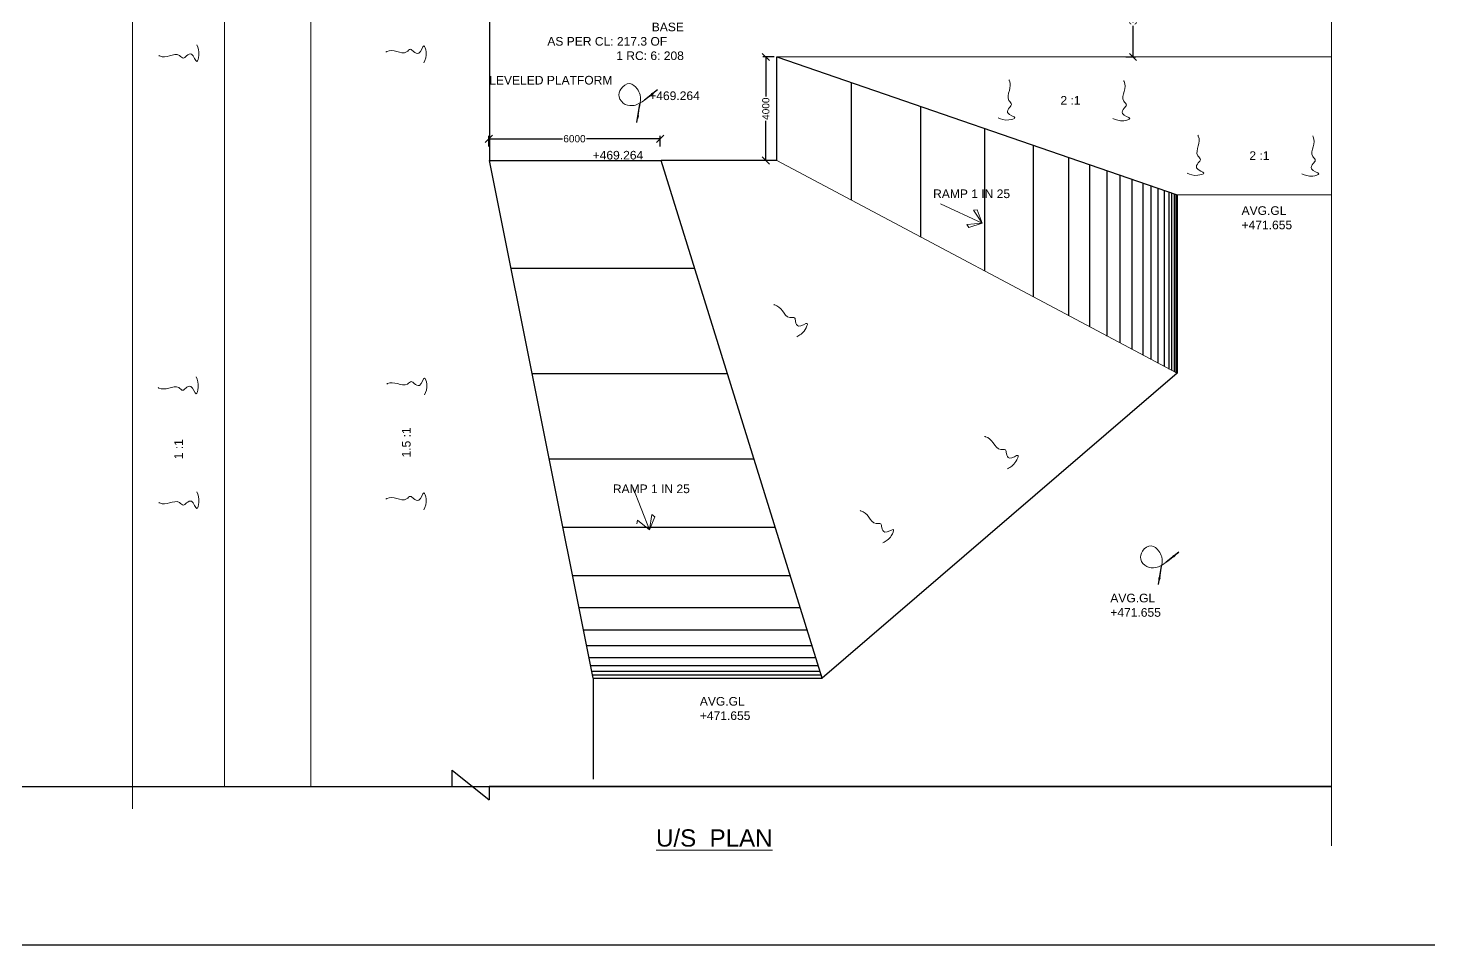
# Model space of a CAD drawing. Extents: x -793889 to 280349, y -1411811 to 21515.
# Drawn here: x -413154 to -364414, y -486170 to -454289 of the extents above; entities that cross this region are included whole.
import ezdxf

# ---------------------------------------------------------------- set-up
doc = ezdxf.new("R2010")
doc.units = 0
doc.header["$LTSCALE"] = 800
doc.header["$MEASUREMENT"] = 0
doc.layers.get('0').update_dxf_attribs({"linetype": 'CONTINUOUS'})
doc.layers.get('Defpoints').update_dxf_attribs({"linetype": 'CONTINUOUS'})
doc.layers.add('HAT', color=8, linetype='CONTINUOUS')
doc.layers.add('PLAN', color=10, linetype='CONTINUOUS')
doc.styles.add('ROMANS', font='swiss.ttf')
doc.styles.get("Standard").update_dxf_attribs({"font": 'swiss.ttf'})
doc.dimstyles.new('Aqueduct', dxfattribs={"dimscale": 0, "dimtxt": 250, "dimasz": 250, "dimexe": 100, "dimexo": 100, "dimgap": 50, "dimtad": 0, "dimdec": 0, "dimdsep": 46, "dimtxsty": 'ROMANS', "dimblk": 'OBLIQUE', "dimcen": 2.5, "dimclrd": 8, "dimclre": 8, "dimclrt": 7, "dimadec": 0, "dimazin": 0, "dimtfac": 1, "dimtdec": 0, "dimtmove": 2, "dimatfit": 3, "dimfxl": 100, "dimtolj": 1, "dimtzin": 0, "dimarcsym": 0})

# ---------------------------------------------------------------- blocks, each defined once
blk = doc.blocks.new('_OBLIQUE')
at = {"color": 0, "linetype": 'ByBlock'}
blk.add_line((-0.5, -0.5), (0.5, 0.5), dxfattribs=at)
blk = doc.blocks.new('*D239')
at = {"color": 8, "lineweight": -2, "ltscale": 0.25, "transparency": 16777216}
for p, q in [((-374964, -452294), (-374609, -452294)), ((-374709, -452294), (-374709, -453372)), ((-374709, -455294), (-374709, -454216)), ((-374964, -455294), (-374609, -455294))]:
    blk.add_line(p, q, dxfattribs=at)
at = {"layer": 'Defpoints', "color": 0, "ltscale": 0.25, "transparency": 16777216}
for p in [(-375064, -452294), (-375064, -455294), (-374709, -455294)]:
    blk.add_point(p, dxfattribs=at)
at = {"color": 8, "lineweight": -2, "ltscale": 0.25, "transparency": 16777216, "xscale": 250, "yscale": 250, "zscale": 250}
for p, rotation in [((-374709, -452294), 90), ((-374709, -455294), 270)]:
    blk.add_blockref('_OBLIQUE', p, dxfattribs=dict(at, rotation=rotation))
at = {"color": 7, "ltscale": 0.25, "transparency": 16777216, "insert": (-374709, -453794), "char_height": 250, "attachment_point": 5, "rotation": 90, "style": 'ROMANS'}
blk.add_mtext('\\A1;3000', dxfattribs=at)
blk = doc.blocks.new('*D257')
at = {"color": 8, "lineweight": -2, "ltscale": 0.25, "transparency": 16777216}
for p, q in [((-387197, -455294), (-387585, -455294)), ((-387485, -455294), (-387485, -456673)), ((-387485, -458894), (-387485, -457515)), ((-387197, -458894), (-387585, -458894))]:
    blk.add_line(p, q, dxfattribs=at)
at = {"layer": 'Defpoints', "color": 0, "ltscale": 0.25, "transparency": 16777216}
for p in [(-387097, -455294), (-387485, -458894), (-387097, -458894)]:
    blk.add_point(p, dxfattribs=at)
at = {"color": 8, "lineweight": -2, "ltscale": 0.25, "transparency": 16777216, "xscale": 250, "yscale": 250, "zscale": 250}
for p, rotation in [((-387485, -455294), 90), ((-387485, -458894), 270)]:
    blk.add_blockref('_OBLIQUE', p, dxfattribs=dict(at, rotation=rotation))
at = {"color": 7, "ltscale": 0.25, "transparency": 16777216, "insert": (-387485, -457094), "char_height": 250, "attachment_point": 5, "rotation": 90, "style": 'ROMANS'}
blk.add_mtext('\\A1;4000', dxfattribs=at)
blk = doc.blocks.new('*D258')
at = {"color": 8, "lineweight": -2, "ltscale": 0.25, "transparency": 16777216}
for p, q in [((-397124, -458405), (-397124, -458039)), ((-397124, -458139), (-394562, -458139)), ((-391161, -458139), (-393723, -458139)), ((-391161, -458405), (-391161, -458039))]:
    blk.add_line(p, q, dxfattribs=at)
at = {"layer": 'Defpoints', "color": 0, "ltscale": 0.25, "transparency": 16777216}
for p in [(-391161, -458139), (-397124, -458505), (-391161, -458505)]:
    blk.add_point(p, dxfattribs=at)
at = {"color": 8, "lineweight": -2, "ltscale": 0.25, "transparency": 16777216, "xscale": 250, "yscale": 250, "zscale": 250, "rotation": 180}
blk.add_blockref('_OBLIQUE', (-397124, -458139), dxfattribs=at)
at = {"color": 8, "lineweight": -2, "ltscale": 0.25, "transparency": 16777216, "xscale": 250, "yscale": 250, "zscale": 250}
blk.add_blockref('_OBLIQUE', (-391161, -458139), dxfattribs=at)
at = {"color": 7, "ltscale": 0.25, "transparency": 16777216, "insert": (-394143, -458139), "char_height": 250, "attachment_point": 5, "style": 'ROMANS'}
blk.add_mtext('\\A1;6000', dxfattribs=at)

msp = doc.modelspace()

# ---------------------------------------------------------------- linework, layer by layer
at = {"ltscale": 0.25}
for p, q in [((-397095.39827, -449144.07047), (-397095.39827, -458894.07047)), ((-387096.98405, -455294.07047), (-373175.27818, -460094.07047)), ((-387096.98405, -458894.07047), (-387096.98405, -455294.07047)), ((-384504.95999, -460271.84545), (-384504.95999, -456187.76235)), ((-382089.06671, -461555.99917), (-382089.06671, -457020.72692)), ((-379870.14659, -462735.45296), (-379870.14659, -457785.77803)), ((-378175.32159, -463636.32712), (-378175.32159, -458370.12884)), ((-397095.39827, -458894.07047), (-391131.98405, -458894.07047)), ((-393495.39827, -476894.07047), (-397095.39827, -458894.07047)), ((-385529.88771, -476894.07047), (-391131.98405, -458894.07047)), ((-387096.98405, -458894.07047), (-391131.98405, -458894.07047)), ((-376944.80332, -464290.40179), (-376944.80332, -458794.39349)), ((-376210.6151, -464680.65518), (-376210.6151, -459047.53082)), ((-375612.28695, -464998.69294), (-375612.28695, -459253.82559)), ((-375159.95236, -465239.12871), (-375159.95236, -459409.78392)), ((-374737.53334, -465463.66303), (-374737.53334, -459555.42781)), ((-374358.10389, -465665.3465), (-374358.10389, -459686.24951)), ((-374078.43262, -465814.0041), (-374078.43262, -459782.67607)), ((-373838.18956, -465941.70387), (-373838.18956, -459865.50835)), ((-373620.62029, -466057.35152), (-373620.62029, -459940.52304)), ((-373456.74332, -466144.45935), (-373456.74332, -459997.02542)), ((-373358.34616, -466196.76178), (-373358.34616, -460030.95132)), ((-373270.9625, -466243.21004), (-373270.9625, -460061.07992)), ((-373211.37848, -466274.88157), (-373211.37848, -460081.62362)), ((-373175.27818, -460094.07047), (-373175.27818, -466294.07047)), ((-396346.06818, -462640.72095), (-389965.92311, -462640.72095)), ((-395614.57434, -466298.19014), (-388827.61785, -466298.19014)), ((-373175.27818, -466294.07047), (-385529.88771, -476894.07047)), ((-395021.16655, -469265.22907), (-387904.19352, -469265.22907)), ((-394546.43577, -471638.883), (-387165.44696, -471638.883)), ((-394210.16665, -473320.22857), (-386642.16586, -473320.22857)), ((-393986.15984, -474440.26264), (-386293.58037, -474440.26264)), ((-393831.66246, -475212.74955), (-386053.16114, -475212.74955)), ((-393722.04098, -475760.85692), (-385882.57502, -475760.85692)), ((-393638.49696, -476178.57702), (-385752.569, -476178.57702)), ((-393582.96012, -476456.26125), (-385666.14602, -476456.26125)), ((-393545.2927, -476644.59837), (-385607.53031, -476644.59837)), ((-393518.24985, -476779.81258), (-385565.44792, -476779.81258)), ((-393495.39827, -476894.07047), (-385529.88771, -476894.07047)), ((-393495.39827, -476894.07047), (-393495.39827, -480400.43609)), ((-398395.49389, -480656.43609), (-398395.49389, -480092.55753)), ((-398395.49389, -480092.55753), (-397109.44512, -481118.25331)), ((-425902.7134, -480656.43609), (-367802.40838, -480656.43609)), ((-367802.40838, -480656.43609), (-397109.44512, -480656.43609)), ((-367802.40838, -480656.43609), (-397109.44512, -480656.43609)), ((-397109.44512, -480656.43609), (-397109.44512, -481118.25331))]:
    msp.add_line(p, q, dxfattribs=at)
msp.add_lwpolyline([(-459428.76993, -486169.68031), (-339428.76993, -486169.68031), (-339428.76993, -386169.68031), (-459428.76993, -386169.68031)], close=True, dxfattribs=at)
at = {"layer": 'HAT', "lineweight": 13, "ltscale": 0.25}
for p, q in [((-406318.89827, -480656.43609), (-406318.89827, -442869.07047)), ((-403318.89827, -480656.43609), (-403318.89827, -442869.07047))]:
    msp.add_line(p, q, dxfattribs=at)
at = {"layer": 'HAT', "color": 4, "lineweight": 13, "ltscale": 0.25}
for p, q in [((-367802.40838, -455294.07047), (-387096.98405, -455294.07047)), ((-373175.27818, -466294.07047), (-387096.98405, -458894.07047)), ((-367802.40838, -460094.07047), (-373175.27818, -460094.07047))]:
    msp.add_line(p, q, dxfattribs=at)
at = {"layer": 'HAT', "color": 1, "lineweight": 13, "ltscale": 0.25}
for p, q in [((-381403.82706, -460396.41244), (-379954.25636, -461071.73723)), ((-379954.25636, -461071.73723), (-380494.11287, -461120.92034)), ((-380419.74715, -461229.59544), (-379954.25636, -461071.73723)), ((-380263.90632, -460626.78675), (-380132.86411, -460613.80694)), ((-379954.25636, -461071.73723), (-380263.90632, -460626.78675)), ((-380263.90632, -460626.78675), (-380263.90632, -460626.78675)), ((-380132.86411, -460613.80694), (-379954.25636, -461071.73723)), ((-380494.11287, -461120.92034), (-380494.11287, -461120.92034)), ((-380494.11287, -461120.92034), (-380419.74715, -461229.59544)), ((-392113.73692, -470248.40115), (-391527.90705, -471736.3938)), ((-391527.90705, -471736.3938), (-391445.95145, -471200.53253)), ((-391342.0049, -471281.37591), (-391527.90705, -471736.3938)), ((-391445.95145, -471200.53253), (-391445.95145, -471200.53253)), ((-391445.95145, -471200.53253), (-391342.0049, -471281.37591)), ((-391953.18242, -471400.2318), (-391974.11534, -471530.24084)), ((-391527.90705, -471736.3938), (-391953.18242, -471400.2318)), ((-391953.18242, -471400.2318), (-391953.18242, -471400.2318))]:
    msp.add_line(p, q, dxfattribs=at)
at = {"layer": 'HAT', "color": 9, "lineweight": 13, "ltscale": 0.25}
for points in [[(-409516.9738, -403991.61636), (-409516.9738, -438288.27147), (-409247.51539, -438288.27147), (-410002.48974, -438913.29486), (-409516.9738, -438913.29486), (-409516.9738, -481431.35169)], [(-367802.40838, -403991.61636), (-367802.40838, -438615.26972), (-367532.94997, -438615.26972), (-368287.92432, -438913.29486), (-367802.40838, -438913.29486), (-367802.40838, -482725.6793)]]:
    msp.add_lwpolyline(points, dxfattribs=at)
at = {"layer": 'HAT', "lineweight": 13, "ltscale": 0.25}
for points in [[(-391260.02146, -456438.93187), (-391703.96305, -456794.88509), (-392067.02792, -456977.97059), (-392373.86268, -456942.66915), (-392588.04352, -456685.09842), (-392526.51888, -456409.50466), (-392220.6594, -456221.18016), (-391963.45683, -456403.36817), (-391859.72985, -456607.56222), (-391873.29257, -456988.5008), (-391927.11963, -457336.90693)], [(-373113.8575, -472508.35633), (-373557.7991, -472864.30955), (-373920.86396, -473047.39505), (-374227.69872, -473012.09361), (-374441.87956, -472754.52288), (-374380.35492, -472478.92912), (-374074.49544, -472290.60462), (-373817.29288, -472472.79263), (-373713.56589, -472676.98668), (-373727.12861, -473057.92526), (-373780.95567, -473406.33139)]]:
    msp.add_spline(points, degree=3, dxfattribs=at)
at = {"layer": 'PLAN', "lineweight": 13}
for points in [[(-407283.46251, -454870.34104), (-407208.46251, -455245.34104), (-407283.46251, -455455.34104), (-407463.46251, -455200.34104), (-407643.46251, -455260.34104), (-407748.46251, -455335.34104), (-407883.46251, -455245.34104), (-408228.46251, -455260.34104), (-408573.46251, -455260.34104), (-408603.46251, -455245.34104)], [(-399381.24814, -455494.72464), (-399306.24814, -455119.72464), (-399381.24814, -454909.72464), (-399561.24814, -455164.72464), (-399741.24814, -455104.72464), (-399846.24814, -455029.72464), (-399981.24814, -455119.72464), (-400326.24814, -455104.72464), (-400671.24814, -455104.72464), (-400701.24814, -455119.72464)], [(-379402.37174, -457411.70651), (-379027.37174, -457486.70651), (-378817.37174, -457411.70651), (-379072.37174, -457231.70651), (-379012.37174, -457051.70651), (-378937.37174, -456946.70651), (-379027.37174, -456811.70651), (-379012.37174, -456466.70651), (-379012.37174, -456121.70651), (-379027.37174, -456091.70651)], [(-375407.79621, -457436.83042), (-375032.79621, -457511.83042), (-374822.79621, -457436.83042), (-375077.79621, -457256.83042), (-375017.79621, -457076.83042), (-374942.79621, -456971.83042), (-375032.79621, -456836.83042), (-375017.79621, -456491.83042), (-375017.79621, -456146.83042), (-375032.79621, -456116.83042)], [(-372828.67429, -459334.51566), (-372453.67429, -459409.51566), (-372243.67429, -459334.51566), (-372498.67429, -459154.51566), (-372438.67429, -458974.51566), (-372363.67429, -458869.51566), (-372453.67429, -458734.51566), (-372438.67429, -458389.51566), (-372438.67429, -458044.51566), (-372453.67429, -458014.51566)], [(-368834.09876, -459359.63956), (-368459.09876, -459434.63956), (-368249.09876, -459359.63956), (-368504.09876, -459179.63956), (-368444.09876, -458999.63956), (-368369.09876, -458894.63956), (-368459.09876, -458759.63956), (-368444.09876, -458414.63956), (-368444.09876, -458069.63956), (-368459.09876, -458039.63956)], [(-386412.01077, -465021.50373), (-386119.34788, -464775.33625), (-386046.86667, -464564.45364), (-386346.66285, -464651.32857), (-386449.84297, -464492.09961), (-386485.06425, -464367.96476), (-386646.71336, -464354.01613), (-386906.89306, -464126.95551), (-387176.43542, -463911.61411), (-387209.23655, -463904.60801)], [(-407308.58641, -466418.17681), (-407233.58641, -466793.17681), (-407308.58641, -467003.17681), (-407488.58641, -466748.17681), (-407668.58641, -466808.17681), (-407773.58641, -466883.17681), (-407908.58641, -466793.17681), (-408253.58641, -466808.17681), (-408598.58641, -466808.17681), (-408628.58641, -466793.17681)], [(-399356.12424, -467042.5604), (-399281.12424, -466667.5604), (-399356.12424, -466457.5604), (-399536.12424, -466712.5604), (-399716.12424, -466652.5604), (-399821.12424, -466577.5604), (-399956.12424, -466667.5604), (-400301.12424, -466652.5604), (-400646.12424, -466652.5604), (-400676.12424, -466667.5604)], [(-379076.48356, -469610.0236), (-378783.82067, -469363.85612), (-378711.33946, -469152.97351), (-379011.13564, -469239.84844), (-379114.31576, -469080.61948), (-379149.53704, -468956.48463), (-379311.18615, -468942.536), (-379571.36585, -468715.47538), (-379840.90821, -468500.13398), (-379873.70934, -468493.12788)], [(-407283.46251, -470412.75233), (-407208.46251, -470787.75233), (-407283.46251, -470997.75233), (-407463.46251, -470742.75233), (-407643.46251, -470802.75233), (-407748.46251, -470877.75233), (-407883.46251, -470787.75233), (-408228.46251, -470802.75233), (-408573.46251, -470802.75233), (-408603.46251, -470787.75233)], [(-399381.24814, -471037.13593), (-399306.24814, -470662.13593), (-399381.24814, -470452.13593), (-399561.24814, -470707.13593), (-399741.24814, -470647.13593), (-399846.24814, -470572.13593), (-399981.24814, -470662.13593), (-400326.24814, -470647.13593), (-400671.24814, -470647.13593), (-400701.24814, -470662.13593)], [(-383411.85394, -472186.39585), (-383119.19104, -471940.22837), (-383046.70984, -471729.34576), (-383346.50602, -471816.22069), (-383449.68613, -471656.99172), (-383484.90742, -471532.85687), (-383646.55653, -471518.90825), (-383906.73622, -471291.84762), (-384176.27858, -471076.50623), (-384209.07972, -471069.50012)]]:
    msp.add_spline(points, degree=3, dxfattribs=at)

# ---------------------------------------------------------------- texts
at = {"layer": 'HAT', "color": 7, "lineweight": 13, "insert": (-390336.29549, -455406.46296), "char_height": 300, "width": 4901.8047811, "attachment_point": 9, "style": 'ROMANS'}
msp.add_mtext('150 THICK  APROACH SLAB IN R.C.C M30 OVER 150 TH. GRAVEL BASE\\PAS PER CL: 217.3 OF       1 RC: 6: 208 ', dxfattribs=at)
at = {"layer": 'HAT', "color": 7, "lineweight": 13, "char_height": 300, "style": 'ROMANS'}
for s, insert, attachment_point in [('LEVELED PLATFORM', (-392822.9529, -455952.97617), 3), ('\\P+469.264', (-391541.61555, -456797.76646), 7), ('2 :1', (-376537.785, -456952.69013), 9), ('\\P+469.264', (-393510.33285, -458864.41249), 7), ('2 :1', (-369964.08755, -458875.49928), 9), ('RAMP 1 IN 25', (-381664.98822, -460205.87235), 7), ('AVG.GL\\P+471.655', (-370934.00098, -461290.48071), 7), ('RAMP 1 IN 25', (-392806.7685, -470464.19499), 7), ('AVG.GL\\P+471.655', (-375500.84644, -474762.39984), 7), ('AVG.GL\\P+471.655', (-389780.93873, -478352.14809), 7)]:
    msp.add_mtext(s, dxfattribs=dict(at, insert=insert, attachment_point=attachment_point))
at = {"layer": 'HAT', "color": 7, "lineweight": 13, "char_height": 300, "rotation": 90, "style": 'ROMANS'}
for s, insert, attachment_point in [('1.5 :1', (-399840.26452, -468172.54919), 9), ('1 :1', (-407767.60279, -469282.76354), 7)]:
    msp.add_mtext(s, dxfattribs=dict(at, insert=insert, attachment_point=attachment_point))
at = {"layer": 'PLAN', "lineweight": 13}
msp.add_text('%%UU/S  PLAN', height=600, dxfattribs=at).set_placement((-391304.56114, -482749.59692))

# ---------------------------------------------------------------- dimensions: what is measured, and where the dimension line sits
at = {"ltscale": 0.25}
dim = msp.add_linear_dim(base=(-374708.54153, -455294.07047), p1=(-375063.99745, -452294.07047), p2=(-375063.99745, -455294.07047), angle=270, dimstyle='Aqueduct', override={"dimscale": 1}, dxfattribs=at)
dim.commit()
dim.dimension.update_dxf_attribs({"geometry": '*D239', "text_midpoint": (-374708.54153, -453794.07047)})
dim = msp.add_linear_dim(base=(-387484.8848, -458894.07047), p1=(-387096.98405, -455294.07047), p2=(-387096.98405, -458894.07047), angle=90, text='4000', dimstyle='Aqueduct', override={"dimscale": 1, "dimfxl": 200}, dxfattribs=at)
dim.commit()
dim.dimension.update_dxf_attribs({"geometry": '*D257', "text_midpoint": (-387484.8848, -457094.07047)})
dim = msp.add_linear_dim(base=(-391160.82944, -458139.37562), p1=(-397124.24366, -458504.99429), p2=(-391160.82944, -458504.99429), text='6000', dimstyle='Aqueduct', override={"dimscale": 1, "dimfxl": 200}, dxfattribs=at)
dim.commit()
dim.dimension.update_dxf_attribs({"geometry": '*D258', "text_midpoint": (-394142.53655, -458139.37562)})

# ---------------------------------------------------------------- leaders
at = {"layer": 'HAT', "lineweight": 13, "ltscale": 0.25}
for points in [[(-391260.02146, -456438.93187), (-391702.7516, -456794.0118)], [(-391974.00775, -457571.10922), (-391864.68249, -456934.55513)], [(-373113.8575, -472508.35633), (-373556.58764, -472863.43626)], [(-373827.84379, -473640.53368), (-373718.51853, -473003.97959)]]:
    msp.add_leader(points, dimstyle='Aqueduct', override={"dimscale": 1}, dxfattribs=at)

doc.saveas('drawing.dxf')
